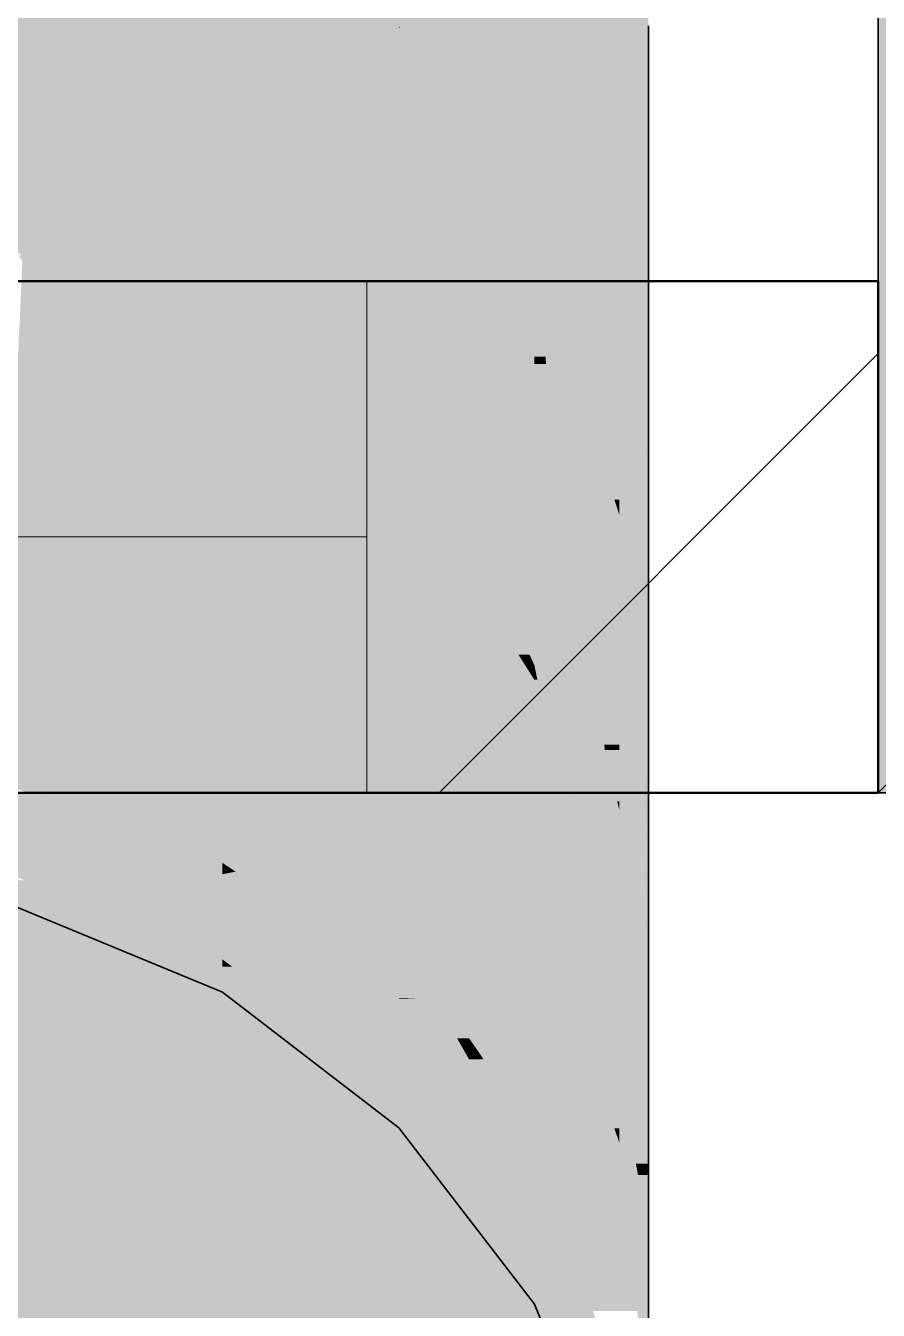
# Model space of a CAD drawing. Extents: x 0 to 756, y -25 to 420.
# Drawn here: x 289.678 to 292.279, y 265.954 to 269.872 of the extents above; entities that cross this region are included whole.
import ezdxf

# ---------------------------------------------------------------- set-up
doc = ezdxf.new("R2010")
doc.units = 0
doc.layers.get('0').update_dxf_attribs({"lineweight": 25})
doc.layers.get('DEFPOINTS').update_dxf_attribs({"lineweight": 25})
for name, color, linetype, lineweight in [('A_Innenwand', 7, 'Continuous', 25), ('FENSTER', 7, 'Continuous', 13), ('ST_TZE_HOLZ', 7, 'Continuous', 13), ('Standard', 7, 'Continuous', 25), ('WAND_HOLZ_TRAGEND', 7, 'Continuous', 13)]:
    doc.layers.add(name, color=color, linetype=linetype, lineweight=lineweight)
doc.layers.add('L_Abluft', color=2, linetype='Continuous', lineweight=35, true_color=0xffff00)
doc.layers.add('L_Abluft-Shading', color=2, linetype='Continuous', lineweight=35, true_color=0xffff00)

# ---------------------------------------------------------------- blocks, each defined once
blk = doc.blocks.new('Shading-A0T78ONFOY', base_point=(286.3774, 273.3446))
at = {"layer": 'L_Abluft-Shading', "color": 2, "true_color": 0xf5f500}
for points in [[(289.6503, 269.8723), (290.2774, 269.8723), (289.6503, 296.093)], [(290.2774, 269.8723), (289.6503, 296.093), (290.2774, 296.093)]]:
    blk.add_solid(points, dxfattribs=at)
at = {"layer": 'L_Abluft-Shading', "color": 52, "true_color": 0xe4e400}
for points in [[(290.2774, 269.8723), (290.8159, 269.8723), (290.2774, 296.093)], [(290.8159, 269.8723), (290.2774, 296.093), (290.8159, 296.093)]]:
    blk.add_solid(points, dxfattribs=at)
at = {"layer": 'L_Abluft-Shading', "color": 52, "true_color": 0xcdcd00}
for points in [[(290.8159, 269.8723), (291.1975, 269.8723), (290.8159, 296.093)], [(291.1975, 269.8723), (290.8159, 296.093), (291.1975, 296.093)], [(291.1975, 269.8723), (291.2291, 269.8723), (291.1975, 296.093)], [(291.2291, 269.8723), (291.1975, 296.093), (291.2291, 296.093)]]:
    blk.add_solid(points, dxfattribs=at)
at = {"layer": 'L_Abluft-Shading', "color": 54, "true_color": 0x909000}
for points in [[(291.4888, 269.8723), (291.5774, 269.8723), (291.4888, 296.093)], [(291.5774, 269.8723), (291.4888, 296.093), (291.5774, 296.093)]]:
    blk.add_solid(points, dxfattribs=at)
at = {"layer": 'L_Abluft-Shading', "color": 54, "true_color": 0xb0b000}
for points in [[(291.2291, 269.8723), (291.4888, 269.8723), (291.2291, 269.9181)], [(291.4888, 269.8723), (291.2291, 269.9181), (291.4888, 269.9181)]]:
    blk.add_solid(points, dxfattribs=at)
blk = doc.blocks.new('Shading-A0T78ONHOY', base_point=(286.4668, 269.5274))
at = {"layer": 'L_Abluft-Shading', "color": 2, "true_color": 0xf4f400}
for points in [[(289.8829, 269.3757), (289.6511, 269.3757), (289.6515, 269.8723)], [(289.9928, 269.1399), (290.2782, 269.8723), (289.6515, 269.8723)], [(290.2782, 269.1399), (289.9928, 269.1399), (290.2782, 269.8723)], [(289.6641, 269.1765), (289.6511, 269.1765), (289.8829, 269.3757)], [(289.6511, 269.1765), (289.8829, 269.3757), (289.6511, 269.3757)], [(289.9763, 269.1753), (289.6628, 269.1753), (289.8829, 269.3757)], [(289.9928, 269.1399), (289.9763, 269.1753), (289.6628, 269.1753)], [(290.2782, 269.1093), (290.2782, 269.1399), (289.9928, 269.1399)]]:
    blk.add_solid(points, dxfattribs=at)
at = {"layer": 'L_Abluft-Shading', "color": 52, "true_color": 0xe4e400}
for points in [[(290.4784, 269.338), (290.2782, 269.338), (290.2791, 269.8723)], [(290.2782, 269.338), (290.2791, 269.8723), (290.2782, 269.8723)], [(290.5865, 269.0481), (290.8167, 269.8723), (290.2791, 269.8723)], [(290.8167, 269.0481), (290.5865, 269.0481), (290.8167, 269.8723)], [(290.5636, 269.1093), (290.2782, 269.1093), (290.4784, 269.338)], [(290.2782, 269.1093), (290.4784, 269.338), (290.2782, 269.338)], [(290.5865, 269.0481), (290.5636, 269.1093), (290.2782, 269.1093)], [(290.8167, 269.0023), (290.8167, 269.0481), (290.5865, 269.0481)]]:
    blk.add_solid(points, dxfattribs=at)
at = {"layer": 'L_Abluft-Shading', "color": 52, "true_color": 0xcccc00}
for points in [[(290.9579, 269.5274), (291.1982, 269.8723), (290.8167, 269.8723)], [(290.8195, 269.8654), (290.8167, 269.8654), (290.8167, 269.8723)], [(290.9683, 269.2598), (290.8167, 269.2598), (290.8195, 269.8654)], [(290.8167, 269.2598), (290.8195, 269.8654), (290.8167, 269.8654)], [(291.2052, 268.9233), (291.0509, 268.9233), (290.8195, 269.8654)], [(291.2299, 269.5274), (290.9579, 269.5274), (291.1982, 269.8723)], [(291.2299, 269.5274), (291.2299, 269.8723), (291.1982, 269.8723)], [(291.2299, 268.863), (291.2299, 269.5274), (290.9579, 269.5274)], [(291.0315, 269.0023), (290.8167, 269.0023), (290.9683, 269.2598)], [(290.8167, 269.0023), (290.9683, 269.2598), (290.8167, 269.2598)], [(291.0509, 268.9233), (291.0315, 269.0023), (290.8167, 269.0023)], [(291.2299, 268.863), (291.2052, 268.9233), (291.0509, 268.9233)]]:
    blk.add_solid(points, dxfattribs=at)
at = {"layer": 'L_Abluft-Shading', "color": 54, "true_color": 0xb0b000}
for points in [[(291.2717, 269.5274), (291.2299, 269.5274), (291.2308, 269.8723)], [(291.2299, 269.5274), (291.2308, 269.8723), (291.2299, 269.8723)], [(291.297, 269.3138), (291.4896, 269.8723), (291.2308, 269.8723)], [(291.4896, 269.3138), (291.297, 269.3138), (291.4896, 269.8723)], [(291.297, 269.3138), (291.2409, 269.3138), (291.2299, 269.5274)], [(291.297, 269.3138), (291.2717, 269.5274), (291.2299, 269.5274)], [(291.2642, 268.863), (291.2299, 268.863), (291.2299, 269.5274)], [(291.2654, 268.8408), (291.297, 269.3138), (291.2409, 269.3138)], [(291.353, 268.8408), (291.2654, 268.8408), (291.297, 269.3138)], [(291.4642, 268.7816), (291.36, 268.7816), (291.297, 269.3138)], [(291.4896, 268.7007), (291.4896, 269.3138), (291.297, 269.3138)], [(291.2654, 268.8408), (291.2642, 268.863), (291.2299, 268.863)], [(291.36, 268.7816), (291.353, 268.8408), (291.2654, 268.8408)], [(291.4896, 268.7007), (291.4642, 268.7816), (291.36, 268.7816)]]:
    blk.add_solid(points, dxfattribs=at)
at = {"layer": 'L_Abluft-Shading', "color": 54, "true_color": 0x909000}
for points in [[(291.5782, 268.7007), (291.4896, 268.7007), (291.5782, 269.8723)], [(291.4896, 268.7007), (291.5782, 269.8723), (291.4896, 269.8723)], [(291.5782, 268.5265), (291.5782, 268.7007), (291.4896, 268.7007)]]:
    blk.add_solid(points, dxfattribs=at)
at = {"layer": 'L_Abluft-Shading', "color": 2, "true_color": 0xecec00}
for points in [[(289.9699, 268.7808), (289.6511, 268.7808), (289.6683, 269.1551)], [(289.7348, 269.1675), (289.6583, 269.1675), (289.6628, 269.1753)], [(289.9928, 269.1399), (289.7348, 269.1675), (289.6583, 269.1675)], [(289.9928, 269.1399), (289.6806, 269.1399), (289.6583, 269.1675)], [(289.8146, 268.9735), (289.9928, 269.1399), (289.6806, 269.1399)], [(290.213, 268.9735), (289.8146, 268.9735), (289.9928, 269.1399)], [(290.2782, 269.1093), (290.0333, 269.1093), (289.9928, 269.1399)], [(290.2782, 268.9243), (290.2782, 269.1093), (290.0333, 269.1093)], [(289.9699, 268.7808), (290.213, 268.9735), (289.8146, 268.9735)], [(290.2782, 268.9243), (290.1509, 268.9243), (290.213, 268.9735)], [(290.2782, 268.7808), (289.9699, 268.7808), (290.2782, 268.9243)], [(289.9699, 268.7808), (290.2782, 268.9243), (290.1509, 268.9243)], [(290.1736, 268.528), (289.6511, 268.528), (289.9699, 268.7808)], [(289.6511, 268.528), (289.9699, 268.7808), (289.6511, 268.7808)], [(290.2782, 268.3982), (290.2782, 268.7808), (289.9699, 268.7808)], [(290.2782, 268.3982), (290.1736, 268.528), (289.6511, 268.528)]]:
    blk.add_solid(points, dxfattribs=at)
at = {"layer": 'L_Abluft-Shading', "color": 52, "true_color": 0xdddd00}
for points in [[(290.5865, 269.0481), (290.2782, 269.0481), (290.2782, 269.1093)], [(290.7117, 268.9243), (290.2782, 268.9243), (290.5865, 269.0481)], [(290.2782, 268.9243), (290.5865, 269.0481), (290.2782, 269.0481)], [(290.8167, 269.0023), (290.6327, 269.0023), (290.5865, 269.0481)], [(290.8167, 268.8206), (290.8167, 269.0023), (290.6327, 269.0023)], [(290.3544, 268.8206), (290.7117, 268.9243), (290.2782, 268.9243)], [(290.7801, 268.2413), (290.6871, 268.2413), (290.2782, 268.9243)], [(290.5932, 268.3982), (290.2782, 268.3982), (290.2782, 268.9243)], [(290.8167, 268.8206), (290.3544, 268.8206), (290.7117, 268.9243)], [(290.8167, 268.1916), (290.8167, 268.8206), (290.3544, 268.8206)], [(290.2782, 268.3982), (289.6511, 268.3982), (289.6511, 268.528)], [(289.9742, 268.1349), (289.6511, 268.1349), (290.2782, 268.3982)], [(289.6511, 268.1349), (290.2782, 268.3982), (289.6511, 268.3982)], [(290.2782, 268.0258), (289.8481, 268.0258), (290.2782, 268.3982)], [(290.6871, 268.2413), (290.5932, 268.3982), (290.2782, 268.3982)], [(290.8167, 268.1916), (290.7801, 268.2413), (290.6871, 268.2413)], [(289.8481, 268.0258), (289.9742, 268.1349), (289.6511, 268.1349)], [(289.8481, 268.0258), (289.7772, 268.0258), (289.6511, 268.1349)], [(289.8402, 267.9712), (289.6511, 267.9712), (289.6511, 268.1349)], [(289.8127, 267.9951), (289.8481, 268.0258), (289.7772, 268.0258)], [(289.9036, 267.9951), (289.8127, 267.9951), (289.8481, 268.0258)], [(290.2782, 267.7876), (290.2782, 268.0258), (289.8481, 268.0258)], [(289.9369, 267.8875), (289.8402, 267.9712), (289.6511, 267.9712)], [(289.9369, 267.8875), (289.9036, 267.9951), (289.8127, 267.9951)], [(290.0977, 267.8875), (289.9369, 267.8875), (289.9036, 267.9951)], [(290.2782, 267.7876), (290.0977, 267.8875), (289.9369, 267.8875)]]:
    blk.add_solid(points, dxfattribs=at)
at = {"layer": 'L_Abluft-Shading', "color": 52, "true_color": 0xc7c700}
for points in [[(291.0509, 268.9233), (290.8167, 268.9233), (290.8167, 269.0023)], [(291.1184, 268.8206), (290.8167, 268.8206), (291.0509, 268.9233)], [(290.8167, 268.8206), (291.0509, 268.9233), (290.8167, 268.9233)], [(291.2299, 268.863), (291.0905, 268.863), (291.0509, 268.9233)], [(291.1884, 268.7139), (291.2299, 268.863), (291.0905, 268.863)], [(291.2299, 268.7139), (291.1884, 268.7139), (291.2299, 268.863)], [(290.8948, 268.6507), (291.1184, 268.8206), (290.8167, 268.8206)], [(291.2153, 267.9539), (291.1814, 267.9539), (290.8167, 268.8206)], [(290.9904, 268.4078), (290.8167, 268.4078), (290.8167, 268.8206)], [(291.2299, 268.6507), (290.8948, 268.6507), (291.1184, 268.8206)], [(291.2299, 268.6507), (291.2299, 268.7139), (291.1884, 268.7139)], [(291.2299, 267.9224), (291.2299, 268.6507), (290.8948, 268.6507)], [(291.0814, 268.1916), (290.8167, 268.1916), (290.9904, 268.4078)], [(290.8167, 268.1916), (290.9904, 268.4078), (290.8167, 268.4078)], [(291.1814, 267.9539), (291.0814, 268.1916), (290.8167, 268.1916)], [(290.0619, 267.544), (289.6511, 267.544), (289.6511, 267.9712)], [(289.9369, 267.8875), (289.7316, 267.8875), (289.6511, 267.9712)], [(291.2299, 267.9224), (291.2153, 267.9539), (291.1814, 267.9539)], [(289.9374, 267.6735), (289.9369, 267.8875), (289.7316, 267.8875)], [(290.2782, 267.7876), (290.0963, 267.7876), (289.9369, 267.8875)], [(290.2782, 267.6735), (289.9374, 267.6735), (289.9369, 267.8875)], [(290.2782, 267.6735), (290.2782, 267.7876), (290.0963, 267.7876)], [(290.2782, 267.319), (290.2782, 267.6735), (289.9374, 267.6735)], [(290.2782, 267.319), (290.0619, 267.544), (289.6511, 267.544)]]:
    blk.add_solid(points, dxfattribs=at)
at = {"layer": 'L_Abluft-Shading', "color": 54, "true_color": 0xacac00}
for points in [[(291.2654, 268.8408), (291.2299, 268.8408), (291.2299, 268.863)], [(291.2943, 268.6507), (291.2299, 268.6507), (291.2654, 268.8408)], [(291.2299, 268.6507), (291.2654, 268.8408), (291.2299, 268.8408)], [(291.36, 268.7816), (291.2744, 268.7816), (291.2654, 268.8408)], [(291.3346, 268.3856), (291.36, 268.7816), (291.2744, 268.7816)], [(291.39, 268.3856), (291.3346, 268.3856), (291.36, 268.7816)], [(291.4896, 268.7007), (291.3861, 268.7007), (291.36, 268.7816)], [(291.4896, 268.3789), (291.3905, 268.3789), (291.36, 268.7816)], [(291.4742, 268.4269), (291.4896, 268.7007), (291.3861, 268.7007)], [(291.4896, 268.4269), (291.4742, 268.4269), (291.4896, 268.7007)], [(291.425, 267.7917), (291.2943, 268.6507), (291.2299, 268.6507)], [(291.3953, 267.9224), (291.2299, 267.9224), (291.2299, 268.6507)], [(291.4896, 268.3789), (291.4896, 268.4269), (291.4742, 268.4269)], [(291.419, 268.0011), (291.39, 268.3856), (291.3346, 268.3856)], [(291.419, 268.0011), (291.3931, 268.0011), (291.3346, 268.3856)], [(291.419, 268.0011), (291.4896, 268.3789), (291.3905, 268.3789)], [(291.4896, 268.0011), (291.419, 268.0011), (291.4896, 268.3789)], [(291.4445, 267.6632), (291.419, 268.0011), (291.3931, 268.0011)], [(291.4896, 267.6794), (291.4896, 268.0011), (291.419, 268.0011)], [(291.4896, 267.6794), (291.4433, 267.6794), (291.419, 268.0011)], [(291.3381, 267.7917), (291.3953, 267.9224), (291.2299, 267.9224)], [(291.425, 267.7917), (291.3381, 267.7917), (291.3953, 267.9224)], [(291.4445, 267.6632), (291.425, 267.7917), (291.3381, 267.7917)], [(291.4445, 267.6632), (291.4896, 267.6794), (291.4433, 267.6794)], [(291.4896, 267.6632), (291.4445, 267.6632), (291.4896, 267.6794)], [(291.4896, 267.6088), (291.4896, 267.6632), (291.4445, 267.6632)], [(289.7379, 267.2754), (289.6511, 267.2754), (289.6511, 267.5351)], [(289.7233, 267.319), (289.6758, 267.5351), (289.6511, 267.5351)], [(290.2782, 267.319), (289.7233, 267.319), (289.6758, 267.5351)], [(289.7513, 267.2353), (290.2782, 267.319), (289.7233, 267.319)], [(290.2782, 267.2842), (290.0594, 267.2842), (290.2782, 267.319)], [(289.7513, 267.2353), (289.7379, 267.2754), (289.6511, 267.2754)], [(290.2782, 267.2353), (289.7513, 267.2353), (290.2782, 267.2808)], [(289.7513, 267.2353), (290.2782, 267.2808), (290.0379, 267.2808)], [(290.2782, 267.2808), (290.0379, 267.2808), (290.2782, 267.2842)], [(290.0379, 267.2808), (290.2782, 267.2842), (290.0594, 267.2842)], [(290.2782, 267.0245), (290.2782, 267.2353), (289.7513, 267.2353)]]:
    blk.add_solid(points, dxfattribs=at)
at = {"layer": 'L_Abluft-Shading', "color": 54, "true_color": 0x8f8f00}
for points in [[(291.5213, 268.6383), (291.4896, 268.6383), (291.4896, 268.7007)], [(291.4896, 268.3789), (291.5213, 268.6383), (291.4896, 268.6383)], [(291.5401, 268.3789), (291.4896, 268.3789), (291.5213, 268.6383)], [(291.5782, 268.5265), (291.5294, 268.5265), (291.5213, 268.6383)], [(291.5782, 267.8506), (291.5782, 268.5265), (291.5294, 268.5265)], [(291.5696, 267.3792), (291.55, 267.3792), (291.4896, 268.3789)], [(291.5319, 267.8506), (291.5401, 268.3789), (291.4896, 268.3789)], [(291.5362, 267.6088), (291.4896, 267.6088), (291.4896, 268.3789)], [(291.5782, 267.8506), (291.5319, 267.8506), (291.5401, 268.3789)], [(291.5782, 267.2724), (291.5782, 267.8506), (291.5319, 267.8506)], [(291.55, 267.3792), (291.5362, 267.6088), (291.4896, 267.6088)], [(291.5782, 267.2724), (291.5696, 267.3792), (291.55, 267.3792)]]:
    blk.add_solid(points, dxfattribs=at)
at = {"layer": 'L_Abluft-Shading', "color": 52, "true_color": 0xd0d000}
for points in [[(290.5548, 267.9344), (290.2782, 267.9344), (290.2782, 268.3982)], [(290.6871, 268.2413), (290.5631, 268.2413), (290.2782, 268.3982)], [(290.8167, 268.1017), (290.4551, 268.1017), (290.2782, 268.3982)], [(290.8167, 268.1017), (290.6871, 268.2413), (290.5631, 268.2413)], [(290.8167, 268.1916), (290.7332, 268.1916), (290.6871, 268.2413)], [(290.8167, 268.1017), (290.8167, 268.1916), (290.7332, 268.1916)], [(290.472, 268.0733), (290.8167, 268.1017), (290.4551, 268.1017)], [(290.8167, 268.0733), (290.472, 268.0733), (290.8167, 268.1017)], [(290.5548, 267.9344), (290.8167, 268.0733), (290.472, 268.0733)], [(290.8167, 267.9344), (290.5548, 267.9344), (290.8167, 268.0733)], [(290.6424, 267.7876), (290.2782, 267.7876), (290.5548, 267.9344)], [(290.2782, 267.7876), (290.5548, 267.9344), (290.2782, 267.9344)], [(290.8167, 267.4954), (290.8167, 267.9344), (290.5548, 267.9344)], [(290.8167, 267.4954), (290.6424, 267.7876), (290.2782, 267.7876)]]:
    blk.add_solid(points, dxfattribs=at)
at = {"layer": 'L_Abluft-Shading', "color": 52, "true_color": 0xbdbd00}
for points in [[(290.9547, 268.1017), (290.8167, 268.1017), (290.8167, 268.1916)], [(291.1814, 267.9539), (290.8924, 267.9539), (290.8167, 268.1017)], [(291.1814, 267.9539), (290.9547, 268.1017), (290.8167, 268.1017)], [(291.1274, 267.4954), (290.8167, 267.4954), (290.8167, 268.1017)], [(290.9317, 267.8772), (291.1814, 267.9539), (290.8924, 267.9539)], [(291.2299, 267.8772), (290.9317, 267.8772), (291.1814, 267.9539)], [(291.2299, 267.9224), (291.2013, 267.9224), (291.1814, 267.9539)], [(291.2194, 267.8938), (291.2299, 267.9224), (291.2013, 267.9224)], [(291.2299, 267.8938), (291.2194, 267.8938), (291.2299, 267.9224)], [(291.2299, 267.8772), (291.2299, 267.8938), (291.2194, 267.8938)], [(291.2299, 267.2956), (291.2299, 267.8772), (290.9317, 267.8772)], [(290.4884, 267.6735), (290.2782, 267.6735), (290.2782, 267.7876)], [(290.444, 267.4954), (290.4884, 267.6735), (290.2782, 267.6735)], [(290.6082, 267.319), (290.2782, 267.319), (290.2782, 267.6735)], [(290.8167, 267.4954), (290.444, 267.4954), (290.4884, 267.6735)], [(290.5919, 267.3365), (290.8167, 267.4954), (290.444, 267.4954)], [(290.8167, 267.3365), (290.5919, 267.3365), (290.8167, 267.4954)], [(291.0335, 267.2956), (291.1274, 267.4954), (290.8167, 267.4954)], [(291.2299, 267.2956), (291.0335, 267.2956), (291.1274, 267.4954)], [(290.6152, 267.0951), (290.6082, 267.319), (290.2782, 267.319)], [(290.8167, 267.0951), (290.8167, 267.3365), (290.5919, 267.3365)], [(290.8167, 267.0951), (290.6152, 267.0951), (290.6082, 267.319)], [(291.2299, 267.1147), (291.2299, 267.2956), (291.0335, 267.2956)], [(290.8167, 266.9612), (290.8167, 267.0951), (290.6152, 267.0951)]]:
    blk.add_solid(points, dxfattribs=at)
at = {"layer": 'L_Abluft-Shading', "color": 54, "true_color": 0xa6a600}
for points in [[(291.2392, 267.8772), (291.2299, 267.8772), (291.2299, 267.9224)], [(291.4445, 267.6632), (291.3814, 267.6632), (291.2299, 267.9224)], [(291.3191, 267.7697), (291.2615, 267.7697), (291.2299, 267.9224)], [(291.2615, 267.7697), (291.2392, 267.8772), (291.2299, 267.8772)], [(291.2615, 267.7697), (291.2299, 267.7697), (291.2299, 267.8772)], [(291.2299, 267.2956), (291.2615, 267.7697), (291.2299, 267.7697)], [(291.36, 267.2956), (291.2299, 267.2956), (291.2615, 267.7697)], [(291.3475, 267.4783), (291.3191, 267.7697), (291.2615, 267.7697)], [(291.4896, 266.9962), (291.4221, 266.9962), (291.2615, 267.7697)], [(291.4896, 267.4783), (291.3475, 267.4783), (291.3191, 267.7697)], [(291.4896, 267.4783), (291.4445, 267.6632), (291.3814, 267.6632)], [(291.4896, 267.6088), (291.4578, 267.6088), (291.4445, 267.6632)], [(291.4826, 267.507), (291.4896, 267.6088), (291.4578, 267.6088)], [(291.4896, 267.507), (291.4826, 267.507), (291.4896, 267.6088)], [(291.4896, 267.4783), (291.4896, 267.507), (291.4826, 267.507)], [(291.4896, 266.9962), (291.4896, 267.4783), (291.3475, 267.4783)], [(290.3189, 267.292), (290.2782, 267.292), (290.2782, 267.319)], [(290.3305, 267.2842), (290.2782, 267.2842), (290.3189, 267.292)], [(290.2782, 267.2842), (290.3189, 267.292), (290.2782, 267.292)], [(290.3827, 267.0245), (290.2782, 267.0245), (290.2782, 267.2842)], [(290.4082, 266.9612), (290.3305, 267.2842), (290.2782, 267.2842)], [(290.8167, 266.9612), (290.4082, 266.9612), (290.3305, 267.2842)], [(291.318, 266.9642), (291.36, 267.2956), (291.2299, 267.2956)], [(291.278, 267.1147), (291.2299, 267.1147), (291.2299, 267.2956)], [(291.4288, 266.9642), (291.318, 266.9642), (291.36, 267.2956)], [(291.318, 266.9642), (291.278, 267.1147), (291.2299, 267.1147)], [(290.4272, 266.914), (290.3827, 267.0245), (290.2782, 267.0245)], [(291.4896, 266.6712), (291.4896, 266.9962), (291.4221, 266.9962)], [(290.4272, 266.914), (290.8167, 266.9612), (290.4082, 266.9612)], [(290.8167, 266.9411), (290.651, 266.9411), (290.8167, 266.9612)], [(291.4896, 266.6712), (291.4288, 266.9642), (291.318, 266.9642)], [(290.7723, 266.914), (290.4272, 266.914), (290.651, 266.9411)], [(290.4406, 266.9041), (290.7723, 266.914), (290.4272, 266.914)], [(290.8167, 266.9041), (290.4406, 266.9041), (290.7723, 266.914)], [(290.8167, 266.9041), (290.8167, 266.9411), (290.651, 266.9411)], [(290.8167, 266.6254), (290.8167, 266.9041), (290.4406, 266.9041)]]:
    blk.add_solid(points, dxfattribs=at)
at = {"layer": 'L_Abluft-Shading', "color": 54, "true_color": 0x8c8c00}
for points in [[(291.524, 267.4783), (291.4896, 267.4783), (291.4896, 267.6088)], [(291.55, 267.3792), (291.524, 267.4783), (291.4896, 267.4783)], [(291.55, 267.3792), (291.4975, 267.3792), (291.4896, 267.4783)], [(291.5121, 266.9962), (291.4896, 266.9962), (291.4896, 267.4783)], [(291.5755, 266.4011), (291.5399, 266.4011), (291.4896, 267.4783)], [(291.5214, 267.079), (291.55, 267.3792), (291.4975, 267.3792)], [(291.5782, 267.079), (291.5214, 267.079), (291.55, 267.3792)], [(291.5782, 267.2724), (291.5601, 267.2724), (291.55, 267.3792)], [(291.5782, 267.079), (291.5782, 267.2724), (291.5601, 267.2724)], [(291.5782, 266.3671), (291.5782, 267.079), (291.5214, 267.079)], [(290.3088, 267.0018), (290.2782, 267.0018), (290.2782, 267.0245)], [(290.4272, 266.914), (290.3088, 267.0018), (290.2782, 267.0018)], [(290.3635, 266.924), (290.2782, 266.924), (290.2782, 267.0018)], [(290.4272, 266.914), (290.3745, 266.914), (290.2782, 267.0018)], [(291.5399, 266.4011), (291.5121, 266.9962), (291.4896, 266.9962)], [(291.5171, 266.6712), (291.4896, 266.6712), (291.4896, 266.9962)], [(290.4272, 266.8097), (290.3635, 266.924), (290.2782, 266.924)], [(290.4889, 266.8097), (290.4272, 266.8097), (290.3635, 266.924)], [(290.5555, 266.749), (290.4272, 266.914), (290.3745, 266.914)], [(290.6499, 266.749), (290.5555, 266.749), (290.4272, 266.914)], [(290.5555, 266.749), (290.4889, 266.8097), (290.4272, 266.8097)], [(290.5555, 266.749), (290.5063, 266.749), (290.4272, 266.8097)], [(290.8167, 266.5108), (290.5555, 266.749), (290.5063, 266.749)], [(290.8167, 266.6254), (290.6499, 266.749), (290.5555, 266.749)], [(290.8167, 266.6254), (290.6911, 266.6254), (290.5555, 266.749)], [(291.5399, 266.4011), (291.5171, 266.6712), (291.4896, 266.6712)], [(290.8167, 266.5108), (290.8167, 266.6254), (290.6911, 266.6254)], [(291.5462, 266.3671), (291.5755, 266.4011), (291.5399, 266.4011)], [(291.5782, 266.3671), (291.5462, 266.3671), (291.5755, 266.4011)], [(291.5782, 266.1954), (291.5782, 266.3671), (291.5462, 266.3671)]]:
    blk.add_solid(points, dxfattribs=at)
at = {"layer": 'L_Abluft-Shading', "color": 54, "true_color": 0xafaf00}
for points in [[(291.2299, 267.1147), (290.8167, 267.1147), (290.8167, 267.4954)], [(291.2181, 267.0951), (290.8167, 267.0951), (291.2299, 267.1147)], [(290.8167, 267.0951), (291.2299, 267.1147), (290.8167, 267.1147)], [(291.2299, 266.7833), (291.0313, 266.7833), (291.2299, 267.1147)], [(291.0313, 266.7833), (290.9945, 266.7833), (290.8167, 267.0951)], [(291.0313, 266.7833), (291.2181, 267.0951), (290.8167, 267.0951)], [(290.893, 266.9612), (290.8167, 266.9612), (290.8167, 267.0951)], [(291.0311, 266.7191), (290.893, 266.9612), (290.8167, 266.9612)], [(291.0125, 266.7518), (291.0313, 266.7833), (290.9945, 266.7833)], [(291.053, 266.7518), (291.0125, 266.7518), (291.0313, 266.7833)], [(291.2299, 266.4948), (291.2299, 266.7833), (291.0313, 266.7833)], [(291.0311, 266.7191), (291.053, 266.7518), (291.0125, 266.7518)], [(291.0755, 266.7191), (291.0311, 266.7191), (291.053, 266.7518)], [(291.2299, 266.4948), (291.0755, 266.7191), (291.0311, 266.7191)]]:
    blk.add_solid(points, dxfattribs=at)
at = {"layer": 'L_Abluft-Shading', "color": 54, "true_color": 0x8e8e00}
for points in [[(289.7513, 267.2353), (289.6759, 267.2655), (289.6511, 267.2655)], [(289.7513, 267.2353), (289.6511, 267.2353), (289.6511, 267.2655)], [(289.6511, 267.1838), (289.7513, 267.2353), (289.6511, 267.2353)], [(289.8801, 267.1838), (289.6511, 267.1838), (289.7513, 267.2353)], [(289.7941, 267.1423), (289.7513, 267.1423), (289.6511, 267.1838)], [(289.9378, 267.1006), (289.8801, 267.1838), (289.6511, 267.1838)], [(290.088, 267.1006), (289.9378, 267.1006), (289.8801, 267.1838)], [(289.9378, 267.1006), (289.7941, 267.1423), (289.7513, 267.1423)], [(289.9378, 267.1006), (289.8519, 267.1006), (289.7513, 267.1423)], [(289.9689, 267.0521), (289.9378, 267.1006), (289.8519, 267.1006)], [(290.2782, 267.0245), (290.088, 267.1006), (289.9378, 267.1006)], [(290.1048, 267.0521), (289.9689, 267.0521), (289.9378, 267.1006)], [(290.2782, 267.0245), (290.2001, 267.0245), (289.9378, 267.1006)], [(290.2782, 267.0018), (290.1048, 267.0521), (289.9689, 267.0521)], [(290.2782, 267.0018), (290.0904, 267.0018), (289.9689, 267.0521)], [(290.2782, 266.924), (290.2782, 267.0018), (290.0904, 267.0018)], [(290.2782, 267.0018), (290.2782, 267.0245), (290.2001, 267.0245)]]:
    blk.add_solid(points, dxfattribs=at)
at = {"layer": 'L_Abluft-Shading', "color": 2, "true_color": 0xffff00}
for points in [[(291.4839, 264.7447), (289.6511, 267.1838), (288.3053, 267.1838)], [(291.5226, 264.7447), (291.4839, 264.7447), (289.6511, 267.1838)], [(290.2782, 266.924), (290.101, 266.924), (289.6511, 267.1838)], [(290.8167, 266.5108), (290.1675, 266.5108), (289.6511, 267.1838)], [(290.8167, 266.5108), (290.2782, 266.924), (290.101, 266.924)], [(289.9536, 265.3453), (286.4668, 265.3453), (287.1397, 266.5108)], [(291.4828, 264.7119), (289.1823, 266.5108), (287.1397, 266.5108)], [(291.5267, 264.7119), (291.4828, 264.7119), (289.1823, 266.5108)], [(291.4554, 264.8324), (290.8167, 266.5108), (290.1675, 266.5108)], [(291.5119, 264.8324), (291.4554, 264.8324), (290.8167, 266.5108)], [(291.2299, 265.9724), (291.0397, 265.9724), (290.8167, 266.5108)], [(291.2417, 265.4846), (291.2299, 265.9724), (291.0397, 265.9724)], [(291.4319, 265.4846), (291.2417, 265.4846), (291.2299, 265.9724)]]:
    blk.add_solid(points, dxfattribs=at)
at = {"layer": 'L_Abluft-Shading', "color": 54, "true_color": 0x9d9d00}
for points in [[(291.3544, 266.5571), (291.2299, 266.5571), (291.2299, 267.1147)], [(291.318, 266.9642), (291.2635, 266.9642), (291.2299, 267.1147)], [(290.8436, 266.9053), (290.8167, 266.9053), (290.8167, 266.9612)], [(290.8653, 266.9063), (290.8432, 266.9063), (290.8167, 266.9612)], [(291.3445, 266.6012), (291.318, 266.9642), (291.2635, 266.9642)], [(291.4896, 266.6712), (291.4184, 266.6712), (291.318, 266.9642)], [(291.4425, 266.6012), (291.3445, 266.6012), (291.318, 266.9642)], [(290.8442, 266.9041), (290.8167, 266.9041), (290.8436, 266.9053)], [(290.8167, 266.9041), (290.8436, 266.9053), (290.8167, 266.9053)], [(290.9788, 266.6254), (290.8167, 266.6254), (290.8442, 266.9041)], [(290.8167, 266.6254), (290.8442, 266.9041), (290.8167, 266.9041)], [(290.8436, 266.9053), (290.8653, 266.9063), (290.8432, 266.9063)], [(290.8662, 266.9053), (290.8436, 266.9053), (290.8653, 266.9063)], [(291.0311, 266.7191), (290.8662, 266.9053), (290.8436, 266.9053)], [(291.0311, 266.7191), (290.9335, 266.7191), (290.8436, 266.9053)], [(291.0739, 266.4283), (291.0311, 266.7191), (290.9335, 266.7191)], [(291.2299, 266.4948), (291.1844, 266.4948), (291.0311, 266.7191)], [(291.2299, 266.4283), (291.0739, 266.4283), (291.0311, 266.7191)], [(291.474, 266.5093), (291.4896, 266.6712), (291.4184, 266.6712)], [(291.4896, 266.5093), (291.474, 266.5093), (291.4896, 266.6712)], [(291.2299, 266.1053), (290.9788, 266.6254), (290.8167, 266.6254)], [(291.3544, 266.5571), (291.4425, 266.6012), (291.3445, 266.6012)], [(291.4576, 266.5571), (291.3544, 266.5571), (291.4425, 266.6012)], [(291.3683, 266.4948), (291.2299, 266.4948), (291.3544, 266.5571)], [(291.2299, 266.4948), (291.3544, 266.5571), (291.2299, 266.5571)], [(291.3752, 266.4638), (291.4576, 266.5571), (291.3544, 266.5571)], [(291.4896, 266.4638), (291.3752, 266.4638), (291.4576, 266.5571)], [(291.2299, 266.4283), (291.2299, 266.4948), (291.1844, 266.4948)], [(291.4896, 265.9518), (291.3683, 266.4948), (291.2299, 266.4948)], [(291.4896, 266.4638), (291.4896, 266.5093), (291.474, 266.5093)], [(291.4896, 265.9518), (291.4896, 266.4638), (291.3752, 266.4638)], [(291.2299, 266.1053), (291.2299, 266.4283), (291.0739, 266.4283)]]:
    blk.add_solid(points, dxfattribs=at)
at = {"layer": 'L_Abluft-Shading', "color": 56, "true_color": 0x898900}
for points in [[(291.5282, 266.4638), (291.4896, 266.4638), (291.4896, 266.6712)], [(290.9076, 266.5108), (290.8167, 266.5108), (290.8167, 266.6254)], [(291.0083, 266.261), (290.9076, 266.5108), (290.8167, 266.5108)], [(291.1061, 266.261), (291.0083, 266.261), (290.9076, 266.5108)], [(291.5399, 266.4011), (291.5282, 266.4638), (291.4896, 266.4638)], [(291.5399, 266.4011), (291.4963, 266.4011), (291.4896, 266.4638)], [(291.5441, 265.9518), (291.4896, 265.9518), (291.4896, 266.4638)], [(291.5337, 266.0497), (291.5399, 266.4011), (291.4963, 266.4011)], [(291.5782, 266.0497), (291.5337, 266.0497), (291.5399, 266.4011)], [(291.5782, 266.1954), (291.5623, 266.1954), (291.5399, 266.4011)], [(291.2299, 266.1053), (291.1061, 266.261), (291.0083, 266.261)], [(291.2299, 266.1053), (291.1279, 266.1053), (291.0083, 266.261)], [(291.5782, 266.0497), (291.5782, 266.1954), (291.5623, 266.1954)], [(291.2299, 265.9724), (291.2299, 266.1053), (291.1279, 266.1053)], [(291.5782, 265.6317), (291.5782, 266.0497), (291.5337, 266.0497)]]:
    blk.add_solid(points, dxfattribs=at)
at = {"layer": 'L_Abluft-Shading', "color": 54, "true_color": 0x929200}
for points in [[(291.2617, 266.4283), (291.2299, 266.4283), (291.2299, 266.4948)], [(291.4087, 265.9518), (291.2617, 266.4283), (291.2299, 266.4283)], [(291.3511, 266.1053), (291.2299, 266.1053), (291.2299, 266.4283)], [(291.4896, 265.9518), (291.4087, 265.9518), (291.2617, 266.4283)], [(291.3881, 265.7362), (291.3511, 266.1053), (291.2299, 266.1053)], [(291.4896, 265.7362), (291.3881, 265.7362), (291.3511, 266.1053)]]:
    blk.add_solid(points, dxfattribs=at)
at = {"layer": 'L_Abluft-Shading', "color": 56, "true_color": 0x858500}
for points in [[(291.2868, 265.9724), (291.2299, 265.9724), (291.2299, 266.1053)], [(291.4257, 265.4995), (291.2868, 265.9724), (291.2299, 265.9724)], [(291.4896, 265.4995), (291.4257, 265.4995), (291.2868, 265.9724)]]:
    blk.add_solid(points, dxfattribs=at)
blk = doc.blocks.new('Referenz-A0T78OQ1OY')
at = {"layer": 'DEFPOINTS', "color": 0, "linetype": 'Continuous', "lineweight": 18, "ltscale": 0.18}
blk.add_line((292.2792, 269.0929), (292.2792, 269.0929), dxfattribs=at)
at = {"layer": 'DEFPOINTS', "color": 0, "linetype": 'Continuous', "lineweight": -2, "ltscale": 0.25}
blk.add_line((292.2792, 267.5329), (292.2792, 267.5329), dxfattribs=at)
at = {"layer": 'FENSTER', "color": 0, "linetype": 'Continuous', "ltscale": 0.13}
for p, q in [((290.7192, 269.0929), (251.8392, 269.0929)), ((251.8392, 269.0929), (290.7192, 269.0929)), ((290.7192, 269.0929), (251.8392, 269.0929)), ((251.8392, 269.0929), (290.7192, 269.0929)), ((290.7192, 269.0929), (282.1692, 269.0929)), ((292.2792, 269.0929), (290.7192, 269.0929)), ((290.7192, 269.0929), (290.7192, 267.5329)), ((290.7192, 267.5329), (290.7192, 269.0929)), ((292.2792, 269.0929), (290.7192, 269.0929)), ((290.7192, 269.0929), (290.7192, 267.5329)), ((290.7192, 269.0929), (290.7192, 269.0929)), ((290.7192, 269.0929), (290.7192, 267.5329)), ((290.7192, 269.0929), (292.2792, 269.0929)), ((290.7192, 267.5329), (290.7192, 269.0929)), ((290.7192, 269.0929), (290.7192, 267.5329)), ((290.7192, 269.0929), (290.7192, 269.0929)), ((290.7192, 267.5329), (290.7192, 269.0929)), ((290.7192, 269.0929), (290.7192, 267.5329)), ((290.7192, 269.0929), (290.7192, 269.0929)), ((292.2792, 267.5329), (292.2792, 269.0929)), ((292.2792, 267.5329), (292.2792, 269.0929)), ((292.2792, 269.0929), (292.2792, 267.5329)), ((292.2792, 269.0929), (292.2792, 269.0929)), ((290.7192, 268.3129), (282.1692, 268.3129)), ((282.1692, 268.3129), (290.7192, 268.3129)), ((290.7192, 268.3129), (290.7192, 268.3129)), ((251.8392, 267.5329), (290.7192, 267.5329)), ((251.8392, 267.5329), (290.7192, 267.5329)), ((251.8392, 267.5329), (290.7192, 267.5329)), ((251.8392, 267.5329), (290.7192, 267.5329)), ((282.1692, 267.5329), (290.7192, 267.5329)), ((290.7192, 267.5329), (292.2792, 267.5329)), ((290.7192, 267.5329), (292.2792, 267.5329)), ((290.7192, 267.5329), (290.7192, 267.5329)), ((290.7192, 267.5329), (292.2792, 267.5329)), ((290.7192, 267.5329), (290.7192, 267.5329)), ((290.7192, 267.5329), (290.7192, 267.5329)), ((292.2792, 267.5329), (292.2792, 267.5329))]:
    blk.add_line(p, q, dxfattribs=at)
at = {"layer": 'ST_TZE_HOLZ', "color": 0, "lineweight": -2}
for p, q in [((292.2792, 271.5329), (292.2792, 267.5329)), ((292.2792, 267.5329), (292.2792, 271.5329)), ((292.2792, 267.5329), (296.2792, 267.5329)), ((296.2792, 267.5329), (292.2792, 267.5329)), ((292.2792, 267.5329), (292.2792, 267.5329))]:
    blk.add_line(p, q, dxfattribs=at)
at = {"layer": 'ST_TZE_HOLZ', "color": 0, "lineweight": 18}
for points in [[(292.2792, 267.5329), (296.2792, 267.5329), (292.2792, 271.5329)], [(296.2792, 267.5329), (296.2792, 271.5329), (292.2792, 271.5329)]]:
    blk.add_solid(points, dxfattribs=at)
at = {"layer": 'Standard', "color": 0, "lineweight": -2}
blk.add_line((296.2792, 271.5329), (292.2792, 267.5329), dxfattribs=at)
at = {"layer": 'WAND_HOLZ_TRAGEND', "color": 0, "lineweight": 50}
for p, q in [((292.2792, 269.0929), (250.2792, 269.0929)), ((250.2792, 269.0929), (292.2792, 269.0929)), ((292.2792, 267.5329), (292.2792, 269.0929)), ((292.2792, 269.0929), (292.2792, 267.5329)), ((292.2792, 269.0929), (292.2792, 269.0929)), ((250.2792, 267.5329), (292.2792, 267.5329)), ((292.2792, 267.5329), (250.2792, 267.5329)), ((292.2792, 267.5329), (292.2792, 267.5329))]:
    blk.add_line(p, q, dxfattribs=at)
blk = doc.blocks.new('Wand-A0T78OSPOY', base_point=(212.2792, 267.533))
at = {"color": 0, "lineweight": -2}
blk.add_line((290.9395, 267.5329), (292.2792, 268.8727), dxfattribs=at)
at = {"color": 0, "linetype": 'ByBlock', "lineweight": -2, "ltscale": 0.25}
blk.add_line((282.1692, 267.5329), (292.2792, 267.5329), dxfattribs=at)
blk = doc.blocks.new('Bogen-A0T78OTVOY', base_point=(286.3782, 262.0724))
at = {"color": 0, "linetype": 'ByBlock', "lineweight": -2, "ltscale": 0.35}
for p, q in [((291.5782, 269.8724), (291.5782, 268.5265)), ((291.5782, 268.5265), (291.5782, 267.2724)), ((291.5782, 267.2724), (291.5782, 266.1954)), ((289.6511, 267.1838), (290.2782, 266.924)), ((290.2782, 266.924), (290.8167, 266.5108)), ((290.8167, 266.5108), (291.2299, 265.9724)), ((291.5782, 266.1954), (291.5782, 265.369)), ((291.2299, 265.9724), (291.4896, 265.3453))]:
    blk.add_line(p, q, dxfattribs=at)

msp = doc.modelspace()

# ---------------------------------------------------------------- block references
at = {"color": 8, "lineweight": 25, "ltscale": 0.25, "true_color": 0x808080}
msp.add_blockref('Referenz-A0T78OQ1OY', (0, 0), dxfattribs=at)
at = {"layer": 'A_Innenwand', "ltscale": 0.25}
msp.add_blockref('Wand-A0T78OSPOY', (212.2792, 267.533), dxfattribs=at)
at = {"layer": 'L_Abluft'}
for name, p in [('Shading-A0T78ONFOY', (286.3774, 273.3446)), ('Shading-A0T78ONHOY', (286.4668, 269.5274))]:
    msp.add_blockref(name, p, dxfattribs=at)
at = {"layer": 'L_Abluft', "ltscale": 0.35}
msp.add_blockref('Bogen-A0T78OTVOY', (286.3782, 262.0724), dxfattribs=at)

doc.saveas('drawing.dxf')
